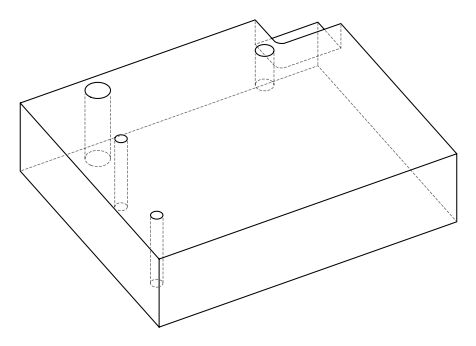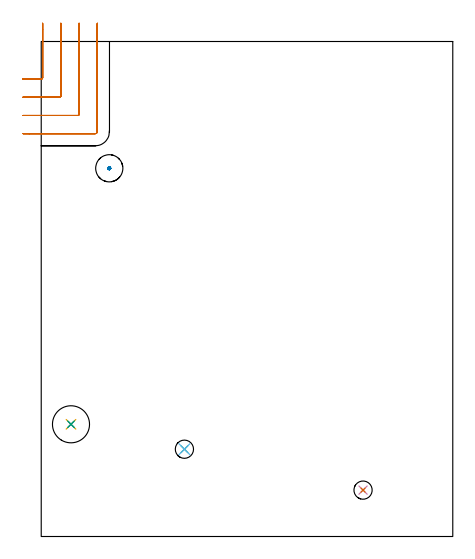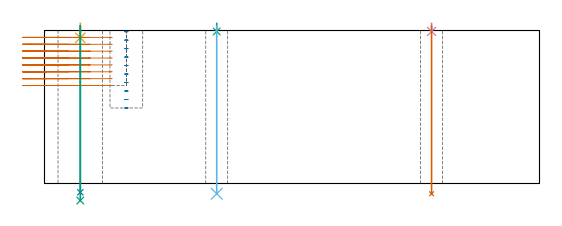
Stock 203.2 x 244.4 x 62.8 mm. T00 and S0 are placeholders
(PLAN: 9 operations, 4 tool changes, 6.3 min)
(1 MILL_CORNER_NOTCH_RECTANGULAR | CORNER_NOTCH_RECTANGULAR | NXT0201_011 | Follow Part, ap 3, ae 75% | 4.77 min | 38983 mm3)
(2 MILL_BLIND_HOLE_FROM_SOLID_MATERIAL | STEP1POCKET | NXT0201_011 | Spiral | 0.27 min | 4482 mm3)
(3 SPOT_DRILL | STEP1HOLE | NXT0321_9005460120000 | 0.03 min | 1 mm3)
(4 SPOT_DRILL_1 | STEP1HOLE_1 | NXT0321_9005460120000 | 0.03 min | 1 mm3)
(5 SPOT_DRILL_2 | STEP1HOLE_2 | NXT0321_9005460120000 | 0.05 min | 185 mm3)
(6 DRILL_THROUGH_HOLE_INTO_CENTER | STEP1HOLE | UGT0301_485 | 0.28 min | 3982 mm3)
(7 DRILL_THROUGH_HOLE_INTO_CENTER_1 | STEP1HOLE_1 | UGT0301_485 | 0.28 min | 3990 mm3)
(8 DRILL_THROUGH_HOLE_INTO_CENTER_2 | STEP1HOLE_2 | NXT0301_087 | 0.28 min | 6451 mm3)
(9 DRILL_TO_ENLARGE_THROUGH_HOLE | STEP1HOLE_2 | UGT0301_252 | 0.29 min | 9868 mm3)
(TOOL NXT0201_011 | ENDMILL 12mm [2P460-1200-NA 1630] | D12 FL38 Z6)
(TOOL NXT0321_9005460120000 | NC Spot Drill, 142deg, 12mm, Carbide, Uncoated | D12 PA142 FL30 Z2)
(TOOL UGT0301_485 | Carbide Drill 9.0 mm | D9 PA118 FL81 Z2)
(TOOL NXT0301_087 | Carbide Drill 11.6mm [860.1-1160-058A1-MM 2214] | D11.6 PA140 FL72 Z2)
(TOOL UGT0301_252 | Twist Drill 18.3 mm | D18.3 PA118 FL135 Z2)
(OP 1 MILL_CORNER_NOTCH_RECTANGULAR)
G17 G21 G94 G90
T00 M6
G54
G17 G0 G90 X-9. Y225.9 S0 M3
G43 Z72.8 H1
Z59.975
G94 G1 X-6. F250.
X0.103 F500.
G3 X0.7 Y226.497 R0.6
G1 Y250.4
Y253.4 F250.
G0 Z72.8
X-9. Y216.9
Z59.975
G1 X-6.
X9.103 F500.
G3 X9.7 Y217.497 R0.6
G1 Y250.4
Y253.4 F250.
G0 Z72.8
X-9. Y207.9
Z59.975
G1 X-6.
X18.103 F500.
G3 X18.7 Y208.497 R0.6
G1 Y250.4
Y253.4 F250.
G0 Z72.8
X-9. Y198.9
Z59.975
G1 X-6.
X26.6 F500.
G3 X27.7 Y200. R1.1
G1 Y250.4
Y253.4 F250.
G0 Z72.8
X-9. Y225.9
Z57.15
G1 X-6.
X0.103 F500.
G3 X0.7 Y226.497 R0.6
G1 Y250.4
Y253.4 F250.
G0 Z72.8
X-9. Y216.9
Z57.15
G1 X-6.
X9.103 F500.
G3 X9.7 Y217.497 R0.6
G1 Y250.4
Y253.4 F250.
G0 Z72.8
X-9. Y207.9
Z57.15
G1 X-6.
X18.103 F500.
G3 X18.7 Y208.497 R0.6
G1 Y250.4
Y253.4 F250.
G0 Z72.8
X-9. Y198.9
Z57.15
G1 X-6.
X26.6 F500.
G3 X27.7 Y200. R1.1
G1 Y250.4
Y253.4 F250.
G0 Z72.8
X-9. Y225.9
Z54.325
G1 X-6.
X0.103 F500.
G3 X0.7 Y226.497 R0.6
G1 Y250.4
Y253.4 F250.
G0 Z72.8
X-9. Y216.9
Z54.325
G1 X-6.
X9.103 F500.
G3 X9.7 Y217.497 R0.6
G1 Y250.4
Y253.4 F250.
G0 Z72.8
X-9. Y207.9
Z54.325
G1 X-6.
X18.103 F500.
G3 X18.7 Y208.497 R0.6
G1 Y250.4
Y253.4 F250.
G0 Z72.8
X-9. Y198.9
Z54.325
G1 X-6.
X26.6 F500.
G3 X27.7 Y200. R1.1
G1 Y250.4
Y253.4 F250.
G0 Z72.8
X-9. Y225.9
Z51.5
G1 X-6.
X0.103 F500.
G3 X0.7 Y226.497 R0.6
G1 Y250.4
Y253.4 F250.
G0 Z72.8
X-9. Y216.9
Z51.5
G1 X-6.
X9.103 F500.
G3 X9.7 Y217.497 R0.6
G1 Y250.4
Y253.4 F250.
G0 Z72.8
X-9. Y207.9
Z51.5
G1 X-6.
X18.103 F500.
G3 X18.7 Y208.497 R0.6
G1 Y250.4
Y253.4 F250.
G0 Z72.8
X-9. Y198.9
Z51.5
G1 X-6.
X26.6 F500.
G3 X27.7 Y200. R1.1
G1 Y250.4
Y253.4 F250.
G0 Z72.8
X-9. Y225.9
Z48.675
G1 X-6.
X0.103 F500.
G3 X0.7 Y226.497 R0.6
G1 Y250.4
Y253.4 F250.
G0 Z72.8
X-9. Y216.9
Z48.675
G1 X-6.
X9.103 F500.
G3 X9.7 Y217.497 R0.6
G1 Y250.4
Y253.4 F250.
G0 Z72.8
X-9. Y207.9
Z48.675
G1 X-6.
X18.103 F500.
G3 X18.7 Y208.497 R0.6
G1 Y250.4
Y253.4 F250.
G0 Z72.8
X-9. Y198.9
Z48.675
G1 X-6.
X26.6 F500.
G3 X27.7 Y200. R1.1
G1 Y250.4
Y253.4 F250.
G0 Z72.8
X-9. Y225.9
Z45.85
G1 X-6.
X0.103 F500.
G3 X0.7 Y226.497 R0.6
G1 Y250.4
Y253.4 F250.
G0 Z72.8
X-9. Y216.9
Z45.85
G1 X-6.
X9.103 F500.
G3 X9.7 Y217.497 R0.6
G1 Y250.4
Y253.4 F250.
G0 Z72.8
X-9. Y207.9
Z45.85
G1 X-6.
X18.103 F500.
G3 X18.7 Y208.497 R0.6
G1 Y250.4
Y253.4 F250.
G0 Z72.8
X-9. Y198.9
Z45.85
G1 X-6.
X26.6 F500.
G3 X27.7 Y200. R1.1
G1 Y250.4
Y253.4 F250.
G0 Z72.8
X-9. Y225.9
Z43.025
G1 X-6.
X0.103 F500.
G3 X0.7 Y226.497 R0.6
G1 Y250.4
Y253.4 F250.
G0 Z72.8
X-9. Y216.9
Z43.025
G1 X-6.
X9.103 F500.
G3 X9.7 Y217.497 R0.6
G1 Y250.4
Y253.4 F250.
G0 Z72.8
X-9. Y207.9
Z43.025
G1 X-6.
X18.103 F500.
G3 X18.7 Y208.497 R0.6
G1 Y250.4
Y253.4 F250.
G0 Z72.8
X-9. Y198.9
Z43.025
G1 X-6.
X26.6 F500.
G3 X27.7 Y200. R1.1
G1 Y250.4
Y253.4 F250.
G0 Z72.8
X-9. Y225.9
Z40.2
G1 X-6.
X0.103 F500.
G3 X0.7 Y226.497 R0.6
G1 Y250.4
Y253.4 F250.
G0 Z72.8
X-9. Y216.9
Z40.2
G1 X-6.
X9.103 F500.
G3 X9.7 Y217.497 R0.6
G1 Y250.4
Y253.4 F250.
G0 Z72.8
X-9. Y207.9
Z40.2
G1 X-6.
X18.103 F500.
G3 X18.7 Y208.497 R0.6
G1 Y250.4
Y253.4 F250.
G0 Z72.8
X-9. Y198.9
Z40.2
G1 X-6.
X26.6 F500.
G3 X27.7 Y200. R1.1
G1 Y250.4
Y253.4 F250.
G0 Z72.8
M5
M2
(OP 2 MILL_BLIND_HOLE_FROM_SOLID_MATERIAL)
G17 G21 G94 G90
T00 M6
G54
G17 G0 G90 X33.6 Y181.8 S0 M3
G43 Z72.8 H1
Z62.32
G94 G3 X33.95 Y182.15 R0.35 F250.
X33.6 Y182.5 R0.35
X32.9 Y181.8 R0.7
X33.6 Y182.5 R-0.7
X33.25 Y182.15 R0.35
X33.6 Y181.8 R0.35
G0 Z58.84
G3 X33.95 Y182.15 R0.35
X33.6 Y182.5 R0.35
X32.9 Y181.8 R0.7
X33.6 Y182.5 R-0.7
X33.25 Y182.15 R0.35
X33.6 Y181.8 R0.35
G0 Z55.36
G3 X33.95 Y182.15 R0.35
X33.6 Y182.5 R0.35
X32.9 Y181.8 R0.7
X33.6 Y182.5 R-0.7
X33.25 Y182.15 R0.35
X33.6 Y181.8 R0.35
G0 Z51.88
G3 X33.95 Y182.15 R0.35
X33.6 Y182.5 R0.35
X32.9 Y181.8 R0.7
X33.6 Y182.5 R-0.7
X33.25 Y182.15 R0.35
X33.6 Y181.8 R0.35
G0 Z48.4
G3 X33.95 Y182.15 R0.35
X33.6 Y182.5 R0.35
X32.9 Y181.8 R0.7
X33.6 Y182.5 R-0.7
X33.25 Y182.15 R0.35
X33.6 Y181.8 R0.35
G0 Z44.92
G3 X33.95 Y182.15 R0.35
X33.6 Y182.5 R0.35
X32.9 Y181.8 R0.7
X33.6 Y182.5 R-0.7
X33.25 Y182.15 R0.35
X33.6 Y181.8 R0.35
G0 Z41.44
G3 X33.95 Y182.15 R0.35
X33.6 Y182.5 R0.35
X32.9 Y181.8 R0.7
X33.6 Y182.5 R-0.7
X33.25 Y182.15 R0.35
X33.6 Y181.8 R0.35
G0 Z37.96
G3 X33.95 Y182.15 R0.35
X33.6 Y182.5 R0.35
X32.9 Y181.8 R0.7
X33.6 Y182.5 R-0.7
X33.25 Y182.15 R0.35
X33.6 Y181.8 R0.35
G0 Z34.48
G3 X33.95 Y182.15 R0.35
X33.6 Y182.5 R0.35
X32.9 Y181.8 R0.7
X33.6 Y182.5 R-0.7
X33.25 Y182.15 R0.35
X33.6 Y181.8 R0.35
G0 Z31.
G3 X33.95 Y182.15 R0.35
X33.6 Y182.5 R0.35
X32.9 Y181.8 R0.7
X33.6 Y182.5 R-0.7
X33.25 Y182.15 R0.35
X33.6 Y181.8 R0.35
G0 Z72.8
M5
M2
(OP 3 SPOT_DRILL)
G17 G21 G94 G90
T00 M6
G54
G17 G0 G90 X70.7 Y43.1 S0 M3
G43 Z72.8 H0
G94 G81 G98 Z62.404 F250. R65.8
G80
M5
M2
(OP 4 SPOT_DRILL_1)
G17 G21 G94 G90
T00 M6
G54
G17 G0 G90 X158.9 Y22.9 S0 M3
G43 Z72.8 H0
G94 G81 G98 Z62.413 F250. R65.8
G80
M5
M2
(OP 5 SPOT_DRILL_2)
G17 G21 G94 G90
T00 M6
G54
G17 G0 G90 X14.7 Y55.4 S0 M3
G43 Z72.8 H0
G94 G81 G98 Z59.8 F250. R65.8
G80
M5
M2
(OP 6 DRILL_THROUGH_HOLE_INTO_CENTER)
G17 G21 G94 G90
T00 M6
G54
G17 G0 G90 X70.7 Y43.1 S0 M3
G43 Z72.8 H0
G94 G73 G98 Z-4.204 F250. Q8.375 R64.8
G80
M5
M2
(OP 7 DRILL_THROUGH_HOLE_INTO_CENTER_1)
G17 G21 G94 G90
T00 M6
G54
G17 G0 G90 X158.9 Y22.9 S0 M3
G43 Z72.8 H0
G94 G73 G98 Z-4.204 F250. Q8.375 R64.8
G80
M5
M2
(OP 8 DRILL_THROUGH_HOLE_INTO_CENTER_2)
G17 G21 G94 G90
T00 M6
G54
G17 G0 G90 X14.7 Y55.4 S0 M3
G43 Z72.8 H1
G94 G73 G98 Z-3.611 F250. Q11.069 R64.8
G80
M5
M2
(OP 9 DRILL_TO_ENLARGE_THROUGH_HOLE)
G17 G21 G94 G90
T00 M6
G54
G17 G0 G90 X14.7 Y55.4 S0 M3
G43 Z72.8 H0
G94 G73 G98 Z-6.998 F250. Q17.449 R64.8
G80
M5
M2
